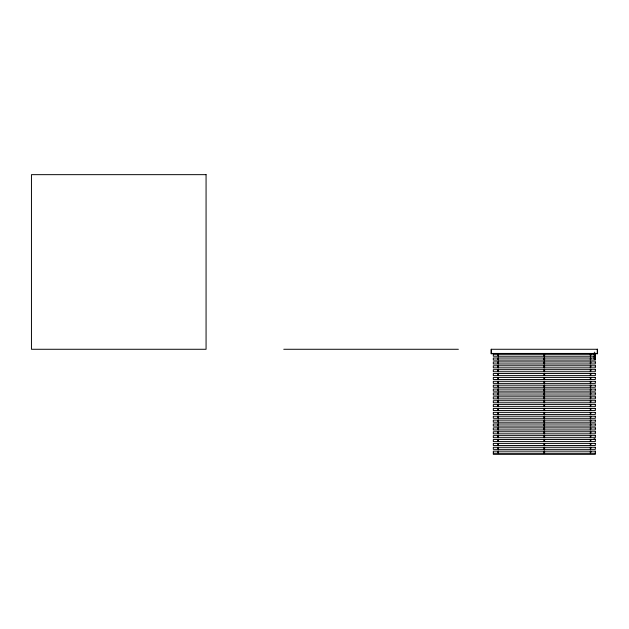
<?xml version="1.0" encoding="UTF-8"?>
<svg xmlns="http://www.w3.org/2000/svg" width="629" height="629" viewBox="0 0 629 629"><rect width="100%" height="100%" fill="white"/><g stroke="black" fill="none" stroke-linecap="round" stroke-linejoin="round"><path stroke-width="0.47" stroke-dasharray="3.15 2.36" d="M594.224 352.051L594.845 352.051"/><path stroke-width="0.94" d="M283.758 349.276L458.376 349.276M491.383 353.435L597.275 353.435M498.31 354.284L497.759 354.284L497.759 355.346L498.31 355.346M544.046 354.284L544.604 354.284M590.34 354.284L590.898 354.284L590.898 355.346L590.34 355.346M544.046 355.346L544.604 355.346M594.224 356.816L594.845 356.816M594.224 357.091L594.845 357.091M498.31 358.16L497.759 358.16L497.759 359.23L498.31 359.23M544.046 358.16L544.604 358.16M590.34 358.16L590.898 358.16L590.898 359.23L590.34 359.23M593.98 359.033L595.089 359.033M544.046 359.23L544.604 359.23M498.31 362.045L497.759 362.045L497.759 363.114L498.31 363.114M544.046 362.045L544.604 362.045M590.34 362.045L590.898 362.045L590.898 363.114L590.34 363.114M544.046 363.114L544.604 363.114M498.31 365.921L497.759 365.921L497.759 366.99L498.31 366.99M544.046 365.921L544.604 365.921M590.34 365.929L590.898 365.929L590.898 366.99L590.34 366.99M544.046 366.99L544.604 366.99M498.31 369.805L497.759 369.805L497.759 370.874L498.31 370.874M544.046 369.805L544.604 369.805M590.34 369.805L590.898 369.805L590.898 370.874L590.34 370.874M544.046 370.874L544.604 370.874M498.31 373.689L497.759 373.689L497.759 374.75L498.31 374.75M544.046 373.689L544.604 373.689M590.34 373.689L590.898 373.689L590.898 374.75L590.34 374.75M544.046 374.75L544.604 374.75M498.31 377.565L497.759 377.565L497.759 378.634L498.31 378.634M544.046 377.565L544.604 377.565M590.34 377.565L590.898 377.565L590.898 378.634L590.34 378.634M544.046 378.634L544.604 378.634M498.31 381.449L497.759 381.449L497.759 382.518L498.31 382.518M544.046 381.449L544.604 381.449M590.34 381.449L590.898 381.449L590.898 382.518L590.34 382.518M544.046 382.518L544.604 382.518M498.31 385.325L497.759 385.325L497.759 386.395L498.31 386.395M544.046 385.325L544.604 385.325M590.34 385.333L590.898 385.333L590.898 386.395L590.34 386.395M544.046 386.395L544.604 386.395M498.31 389.209L497.759 389.209L497.759 390.279L498.31 390.279M544.046 389.209L544.604 389.209M590.34 389.209L590.898 389.209L590.898 390.279L590.34 390.279M544.046 390.279L544.604 390.279M498.31 393.094L497.759 393.094L497.759 394.155L498.31 394.155M544.046 393.094L544.604 393.094M590.34 393.094L590.898 393.094L590.898 394.155L590.34 394.155M544.046 394.155L544.604 394.155M498.31 396.97L497.759 396.97L497.759 398.039L498.31 398.039M544.046 396.97L544.604 396.97M590.34 396.97L590.898 396.97L590.898 398.039L590.34 398.039M544.046 398.039L544.604 398.039M498.31 400.854L497.759 400.854L497.759 401.923L498.31 401.923M544.046 400.854L544.604 400.854M590.34 400.854L590.898 400.854L590.898 401.923L590.34 401.923M544.046 401.923L544.604 401.923M498.31 404.73L497.759 404.73L497.759 405.799L498.31 405.799M544.046 404.73L544.604 404.73M590.34 404.738L590.898 404.738L590.898 405.799L590.34 405.799M544.046 405.799L544.604 405.799M498.31 408.614L497.759 408.614L497.759 409.683L498.31 409.683M544.046 408.614L544.604 408.614M590.34 408.614L590.898 408.614L590.898 409.683L590.34 409.683M544.046 409.683L544.604 409.683M498.31 412.498L497.759 412.498L497.759 413.56L498.31 413.56M544.046 412.498L544.604 412.498M590.34 412.498L590.898 412.498L590.898 413.56L590.34 413.56M544.046 413.56L544.604 413.56M498.31 416.374L497.759 416.374L497.759 417.444L498.31 417.444M544.046 416.374L544.604 416.374M590.34 416.374L590.898 416.374L590.898 417.444L590.34 417.444M544.046 417.444L544.604 417.444M498.31 420.258L497.759 420.258L497.759 421.328L498.31 421.328M544.046 420.258L544.604 420.258M590.34 420.258L590.898 420.258L590.898 421.328L590.34 421.328M544.046 421.328L544.604 421.328M498.31 424.135L497.759 424.135L497.759 425.204L498.31 425.204M544.046 424.135L544.604 424.135M590.34 424.143L590.898 424.143L590.898 425.204L590.34 425.204M544.046 425.204L544.604 425.204M498.31 428.019L497.759 428.019L497.759 429.088L498.31 429.088M544.046 428.019L544.604 428.019M590.34 428.019L590.898 428.019L590.898 429.088L590.34 429.088M544.046 429.088L544.604 429.088M498.31 431.903L497.759 431.903L497.759 432.964L498.31 432.964M544.046 431.903L544.604 431.903M590.34 431.903L590.898 431.903L590.898 432.964L590.34 432.964M544.046 432.964L544.604 432.964M498.31 435.779L497.759 435.779L497.759 436.848L498.31 436.848M544.046 435.779L544.604 435.779M590.34 435.779L590.898 435.779L590.898 436.848L590.34 436.848M544.046 436.848L544.604 436.848M593.98 438.869L595.089 438.869M498.31 439.663L497.759 439.663L497.759 440.732L498.31 440.732M544.046 439.663L544.604 439.663M590.34 439.663L590.898 439.663L590.898 440.732L590.34 440.732M544.046 440.732L544.604 440.732M498.31 443.539L497.759 443.539L497.759 444.609L498.31 444.609M544.046 443.539L544.604 443.539M590.34 443.547L590.898 443.547L590.898 444.609L590.34 444.609M544.046 444.609L544.604 444.609M498.31 447.423L497.759 447.423L497.759 448.493L498.31 448.493M544.046 447.423L544.604 447.423M590.34 447.423L590.898 447.423L590.898 448.493L590.34 448.493M544.046 448.493L544.604 448.493M498.31 451.308L497.759 451.308L497.759 452.369L498.31 452.369M544.046 451.308L544.604 451.308M590.34 451.308L590.898 451.308L590.898 452.369L590.34 452.369M544.046 452.369L544.604 452.369M493.317 453.234L595.333 453.234M597.275 349.276L597.275 353.71M594.845 352.79L594.845 359.033M594.224 352.79L594.224 359.033M590.34 354.135L590.34 356.211M590.34 358.019L590.34 360.087M590.34 361.903L590.34 363.971M590.34 365.779L590.34 367.855M590.34 369.663L590.34 371.731M590.34 373.54L590.34 375.615M590.34 377.424L590.34 379.491M590.34 381.308L590.34 383.376M590.34 385.184L590.34 387.26M590.34 389.068L590.34 391.136M590.34 392.944L590.34 395.02M590.34 396.828L590.34 398.896M590.34 400.712L590.34 402.78M590.34 404.589L590.34 406.664M590.34 408.473L590.34 410.54M590.34 412.349L590.34 414.425M590.34 416.233L590.34 418.301M590.34 420.117L590.34 422.185M590.34 423.993L590.34 426.069M590.34 427.877L590.34 429.945M590.34 431.753L590.34 433.829M590.34 435.638L590.34 437.705M590.34 439.522L590.34 441.589M590.34 443.398L590.34 445.474M590.34 447.282L590.34 449.35M590.34 451.158L590.34 453.234M544.604 354.135L544.604 356.211M544.604 358.019L544.604 360.087M544.604 361.903L544.604 363.971M544.604 365.779L544.604 367.855M544.604 369.663L544.604 371.731M544.604 373.54L544.604 375.615M544.604 377.424L544.604 379.491M544.604 381.308L544.604 383.376M544.604 385.184L544.604 387.26M544.604 389.068L544.604 391.136M544.604 392.944L544.604 395.02M544.604 396.828L544.604 398.896M544.604 400.712L544.604 402.78M544.604 404.589L544.604 406.664M544.604 408.473L544.604 410.54M544.604 412.349L544.604 414.425M544.604 416.233L544.604 418.301M544.604 420.117L544.604 422.185M544.604 423.993L544.604 426.069M544.604 427.877L544.604 429.945M544.604 431.753L544.604 433.829M544.604 435.638L544.604 437.705M544.604 439.522L544.604 441.589M544.604 443.398L544.604 445.474M544.604 447.282L544.604 449.35M544.604 451.158L544.604 453.234M544.046 354.135L544.046 356.211M544.046 358.019L544.046 360.087M544.046 361.903L544.046 363.971M544.046 365.779L544.046 367.855M544.046 369.663L544.046 371.731M544.046 373.54L544.046 375.615M544.046 377.424L544.046 379.491M544.046 381.308L544.046 383.376M544.046 385.184L544.046 387.26M544.046 389.068L544.046 391.136M544.046 392.944L544.046 395.02M544.046 396.828L544.046 398.896M544.046 400.712L544.046 402.78M544.046 404.589L544.046 406.664M544.046 408.473L544.046 410.54M544.046 412.349L544.046 414.425M544.046 416.233L544.046 418.301M544.046 420.117L544.046 422.185M544.046 423.993L544.046 426.069M544.046 427.877L544.046 429.945M544.046 431.753L544.046 433.829M544.046 435.638L544.046 437.705M544.046 439.522L544.046 441.589M544.046 443.398L544.046 445.474M544.046 447.282L544.046 449.35M544.046 451.158L544.046 453.234M498.31 354.135L498.31 356.211M498.31 358.019L498.31 360.087M498.31 361.903L498.31 363.971M498.31 365.779L498.31 367.855M498.31 369.663L498.31 371.731M498.31 373.54L498.31 375.615M498.31 377.424L498.31 379.491M498.31 381.308L498.31 383.376M498.31 385.184L498.31 387.26M498.31 389.068L498.31 391.136M498.31 392.944L498.31 395.02M498.31 396.828L498.31 398.896M498.31 400.712L498.31 402.78M498.31 404.589L498.31 406.664M498.31 408.473L498.31 410.54M498.31 412.349L498.31 414.425M498.31 416.233L498.31 418.301M498.31 420.117L498.31 422.185M498.31 423.993L498.31 426.069M498.31 427.877L498.31 429.945M498.31 431.753L498.31 433.829M498.31 435.638L498.31 437.705M498.31 439.522L498.31 441.589M498.31 443.398L498.31 445.474M498.31 447.282L498.31 449.35M498.31 451.158L498.31 453.234M491.383 349.276L491.383 353.71M206.068 174.658L31.45 174.658L31.45 349.276L206.068 349.276L206.068 174.658M597.55 349.276L491.1 349.276L491.1 353.71L597.55 353.71L597.55 349.276M595.333 354.143L493.317 354.135L493.317 356.211L595.333 356.211L595.333 354.143M595.333 358.019L493.317 358.019L493.317 360.087L595.333 360.087L595.333 358.019M595.333 361.903L493.317 361.903L493.317 363.971L595.333 363.971L595.333 361.903M595.333 365.779L493.317 365.779L493.317 367.855L595.333 367.855L595.333 365.779M595.333 369.663L493.317 369.663L493.317 371.731L595.333 371.731L595.333 369.663M595.333 373.547L493.317 373.54L493.317 375.615L595.333 375.615L595.333 373.547M595.333 377.424L493.317 377.424L493.317 379.491L595.333 379.491L595.333 377.424M595.333 381.308L493.317 381.308L493.317 383.376L595.333 383.376L595.333 381.308M595.333 385.184L493.317 385.184L493.317 387.26L595.333 387.26L595.333 385.184M595.333 389.068L493.317 389.068L493.317 391.136L595.333 391.136L595.333 389.068M595.333 392.952L493.317 392.944L493.317 395.02L595.333 395.02L595.333 392.952M595.333 396.828L493.317 396.828L493.317 398.896L595.333 398.896L595.333 396.828M595.333 400.712L493.317 400.712L493.317 402.78L595.333 402.78L595.333 400.712M595.333 404.589L493.317 404.589L493.317 406.664L595.333 406.664L595.333 404.589M595.333 408.473L493.317 408.473L493.317 410.54L595.333 410.54L595.333 408.473M595.333 412.357L493.317 412.349L493.317 414.425L595.333 414.425L595.333 412.357M595.333 416.233L493.317 416.233L493.317 418.301L595.333 418.301L595.333 416.233M595.333 420.117L493.317 420.117L493.317 422.185L595.333 422.185L595.333 420.117M595.333 423.993L493.317 423.993L493.317 426.069L595.333 426.069L595.333 423.993M595.333 427.877L493.317 427.877L493.317 429.945L595.333 429.945L595.333 427.877M595.333 431.761L493.317 431.753L493.317 433.829L595.333 433.829L595.333 431.761M595.333 435.638L493.317 435.638L493.317 437.705L595.333 437.705L595.333 435.638M595.333 439.522L493.317 439.522L493.317 441.589L595.333 441.589L595.333 439.522M595.333 443.398L493.317 443.398L493.317 445.474L595.333 445.474L595.333 443.398M595.333 447.282L493.317 447.282L493.317 449.35L595.333 449.35L595.333 447.282M595.333 451.166L493.317 451.158L493.317 454.342L595.333 454.342L595.333 451.166"/></g></svg>
